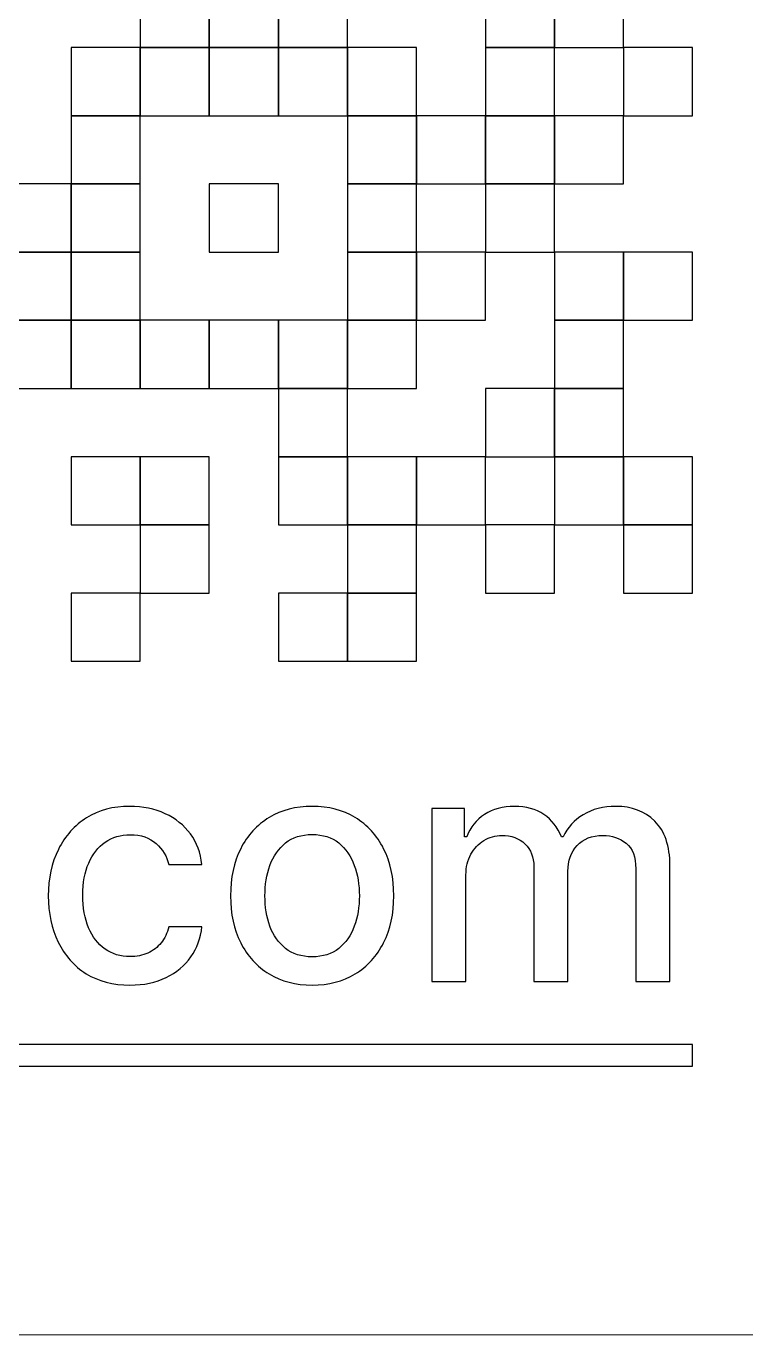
# Model space of a CAD drawing. Header units: millimetres. Extents: x -62 to 62, y -18 to 18.
# Drawn here: x -51.47 to -47.89, y -18.5 to -12 of the extents above; entities that cross this region are included whole.
import ezdxf
from ezdxf.lldxf.tags import DXFTag

# ---------------------------------------------------------------- set-up
doc = ezdxf.new("R2010")
doc.units = ezdxf.units.MM
doc.header["$MEASUREMENT"] = 0
doc.layers.add('Layer 1', color=7, linetype='Continuous')
tags = doc.linetypes.add('New Line46', pattern=[0.2, 0.1, -0.1]).pattern_tags.tags
tags[6:7] = [DXFTag(74, 4), DXFTag(75, 0), DXFTag(340, '0'), DXFTag(46, 1.0), DXFTag(50, 0.0), DXFTag(44, 0.0), DXFTag(45, 0.0)]
tags[4:5] = [DXFTag(74, 4), DXFTag(75, 0), DXFTag(340, '0'), DXFTag(46, 1.0), DXFTag(50, 0.0), DXFTag(44, 0.0), DXFTag(45, 0.0)]

msp = doc.modelspace()

# ---------------------------------------------------------------- linework, layer by layer
at = {"layer": 'Layer 1'}
for points, knots in [([(-50.9, -11.7638), (-50.9, -11.7638), (-50.5571, -11.7638), (-50.5571, -11.7638), (-50.5571, -11.7638), (-50.5571, -11.7638), (-50.5571, -12.1026), (-50.5571, -12.1026), (-50.5571, -12.1026), (-50.5571, -12.1026), (-50.9, -12.1026), (-50.9, -12.1026), (-50.9, -12.1026), (-50.9, -12.1026), (-50.9, -11.7638), (-50.9, -11.7638)], [0, 0, 0, 0, 0.2, 0.2, 0.2, 0.2, 0.4, 0.4, 0.4, 0.4, 0.6, 0.6, 0.6, 0.6, 1, 1, 1, 1]), ([(-50.5571, -11.7638), (-50.5571, -11.7638), (-50.214, -11.7638), (-50.214, -11.7638), (-50.214, -11.7638), (-50.214, -11.7638), (-50.214, -12.1026), (-50.214, -12.1026), (-50.214, -12.1026), (-50.214, -12.1026), (-50.5571, -12.1026), (-50.5571, -12.1026), (-50.5571, -12.1026), (-50.5571, -12.1026), (-50.5571, -11.7638), (-50.5571, -11.7638)], [0, 0, 0, 0, 0.2, 0.2, 0.2, 0.2, 0.4, 0.4, 0.4, 0.4, 0.6, 0.6, 0.6, 0.6, 1, 1, 1, 1]), ([(-50.214, -11.7638), (-50.214, -11.7638), (-49.8711, -11.7638), (-49.8711, -11.7638), (-49.8711, -11.7638), (-49.8711, -11.7638), (-49.8711, -12.1026), (-49.8711, -12.1026), (-49.8711, -12.1026), (-49.8711, -12.1026), (-50.214, -12.1026), (-50.214, -12.1026), (-50.214, -12.1026), (-50.214, -12.1026), (-50.214, -11.7638), (-50.214, -11.7638)], [0, 0, 0, 0, 0.2, 0.2, 0.2, 0.2, 0.4, 0.4, 0.4, 0.4, 0.6, 0.6, 0.6, 0.6, 1, 1, 1, 1]), ([(-49.185, -11.7638), (-49.185, -11.7638), (-48.842, -11.7638), (-48.842, -11.7638), (-48.842, -11.7638), (-48.842, -11.7638), (-48.842, -12.1026), (-48.842, -12.1026), (-48.842, -12.1026), (-48.842, -12.1026), (-49.185, -12.1026), (-49.185, -12.1026), (-49.185, -12.1026), (-49.185, -12.1026), (-49.185, -11.7638), (-49.185, -11.7638)], [0, 0, 0, 0, 0.2, 0.2, 0.2, 0.2, 0.4, 0.4, 0.4, 0.4, 0.6, 0.6, 0.6, 0.6, 1, 1, 1, 1]), ([(-48.842, -11.7638), (-48.842, -11.7638), (-48.499, -11.7638), (-48.499, -11.7638), (-48.499, -11.7638), (-48.499, -11.7638), (-48.499, -12.1026), (-48.499, -12.1026), (-48.499, -12.1026), (-48.499, -12.1026), (-48.842, -12.1026), (-48.842, -12.1026), (-48.842, -12.1026), (-48.842, -12.1026), (-48.842, -11.7638), (-48.842, -11.7638)], [0, 0, 0, 0, 0.2, 0.2, 0.2, 0.2, 0.4, 0.4, 0.4, 0.4, 0.6, 0.6, 0.6, 0.6, 1, 1, 1, 1]), ([(-51.2431, -12.1026), (-51.2431, -12.1026), (-50.9, -12.1026), (-50.9, -12.1026), (-50.9, -12.1026), (-50.9, -12.1026), (-50.9, -12.4415), (-50.9, -12.4415), (-50.9, -12.4415), (-50.9, -12.4415), (-51.2431, -12.4415), (-51.2431, -12.4415), (-51.2431, -12.4415), (-51.2431, -12.4415), (-51.2431, -12.1026), (-51.2431, -12.1026)], [0, 0, 0, 0, 0.2, 0.2, 0.2, 0.2, 0.4, 0.4, 0.4, 0.4, 0.6, 0.6, 0.6, 0.6, 1, 1, 1, 1]), ([(-50.9, -12.1026), (-50.9, -12.1026), (-50.5571, -12.1026), (-50.5571, -12.1026), (-50.5571, -12.1026), (-50.5571, -12.1026), (-50.5571, -12.4415), (-50.5571, -12.4415), (-50.5571, -12.4415), (-50.5571, -12.4415), (-50.9, -12.4415), (-50.9, -12.4415), (-50.9, -12.4415), (-50.9, -12.4415), (-50.9, -12.1026), (-50.9, -12.1026)], [0, 0, 0, 0, 0.2, 0.2, 0.2, 0.2, 0.4, 0.4, 0.4, 0.4, 0.6, 0.6, 0.6, 0.6, 1, 1, 1, 1]), ([(-50.5571, -12.1026), (-50.5571, -12.1026), (-50.214, -12.1026), (-50.214, -12.1026), (-50.214, -12.1026), (-50.214, -12.1026), (-50.214, -12.4415), (-50.214, -12.4415), (-50.214, -12.4415), (-50.214, -12.4415), (-50.5571, -12.4415), (-50.5571, -12.4415), (-50.5571, -12.4415), (-50.5571, -12.4415), (-50.5571, -12.1026), (-50.5571, -12.1026)], [0, 0, 0, 0, 0.2, 0.2, 0.2, 0.2, 0.4, 0.4, 0.4, 0.4, 0.6, 0.6, 0.6, 0.6, 1, 1, 1, 1]), ([(-50.214, -12.1026), (-50.214, -12.1026), (-49.8711, -12.1026), (-49.8711, -12.1026), (-49.8711, -12.1026), (-49.8711, -12.1026), (-49.8711, -12.4415), (-49.8711, -12.4415), (-49.8711, -12.4415), (-49.8711, -12.4415), (-50.214, -12.4415), (-50.214, -12.4415), (-50.214, -12.4415), (-50.214, -12.4415), (-50.214, -12.1026), (-50.214, -12.1026)], [0, 0, 0, 0, 0.2, 0.2, 0.2, 0.2, 0.4, 0.4, 0.4, 0.4, 0.6, 0.6, 0.6, 0.6, 1, 1, 1, 1]), ([(-49.8711, -12.1026), (-49.8711, -12.1026), (-49.5281, -12.1026), (-49.5281, -12.1026), (-49.5281, -12.1026), (-49.5281, -12.1026), (-49.5281, -12.4415), (-49.5281, -12.4415), (-49.5281, -12.4415), (-49.5281, -12.4415), (-49.8711, -12.4415), (-49.8711, -12.4415), (-49.8711, -12.4415), (-49.8711, -12.4415), (-49.8711, -12.1026), (-49.8711, -12.1026)], [0, 0, 0, 0, 0.2, 0.2, 0.2, 0.2, 0.4, 0.4, 0.4, 0.4, 0.6, 0.6, 0.6, 0.6, 1, 1, 1, 1]), ([(-49.185, -12.1026), (-49.185, -12.1026), (-48.842, -12.1026), (-48.842, -12.1026), (-48.842, -12.1026), (-48.842, -12.1026), (-48.842, -12.4415), (-48.842, -12.4415), (-48.842, -12.4415), (-48.842, -12.4415), (-49.185, -12.4415), (-49.185, -12.4415), (-49.185, -12.4415), (-49.185, -12.4415), (-49.185, -12.1026), (-49.185, -12.1026)], [0, 0, 0, 0, 0.2, 0.2, 0.2, 0.2, 0.4, 0.4, 0.4, 0.4, 0.6, 0.6, 0.6, 0.6, 1, 1, 1, 1]), ([(-48.499, -12.1026), (-48.499, -12.1026), (-48.156, -12.1026), (-48.156, -12.1026), (-48.156, -12.1026), (-48.156, -12.1026), (-48.156, -12.4415), (-48.156, -12.4415), (-48.156, -12.4415), (-48.156, -12.4415), (-48.499, -12.4415), (-48.499, -12.4415), (-48.499, -12.4415), (-48.499, -12.4415), (-48.499, -12.1026), (-48.499, -12.1026)], [0, 0, 0, 0, 0.2, 0.2, 0.2, 0.2, 0.4, 0.4, 0.4, 0.4, 0.6, 0.6, 0.6, 0.6, 1, 1, 1, 1]), ([(-51.2431, -12.4415), (-51.2431, -12.4415), (-50.9, -12.4415), (-50.9, -12.4415), (-50.9, -12.4415), (-50.9, -12.4415), (-50.9, -12.7803), (-50.9, -12.7803), (-50.9, -12.7803), (-50.9, -12.7803), (-51.2431, -12.7803), (-51.2431, -12.7803), (-51.2431, -12.7803), (-51.2431, -12.7803), (-51.2431, -12.4415), (-51.2431, -12.4415)], [0, 0, 0, 0, 0.2, 0.2, 0.2, 0.2, 0.4, 0.4, 0.4, 0.4, 0.6, 0.6, 0.6, 0.6, 1, 1, 1, 1]), ([(-49.8711, -12.4415), (-49.8711, -12.4415), (-49.5281, -12.4415), (-49.5281, -12.4415), (-49.5281, -12.4415), (-49.5281, -12.4415), (-49.5281, -12.7803), (-49.5281, -12.7803), (-49.5281, -12.7803), (-49.5281, -12.7803), (-49.8711, -12.7803), (-49.8711, -12.7803), (-49.8711, -12.7803), (-49.8711, -12.7803), (-49.8711, -12.4415), (-49.8711, -12.4415)], [0, 0, 0, 0, 0.2, 0.2, 0.2, 0.2, 0.4, 0.4, 0.4, 0.4, 0.6, 0.6, 0.6, 0.6, 1, 1, 1, 1]), ([(-49.5281, -12.4415), (-49.5281, -12.4415), (-49.185, -12.4415), (-49.185, -12.4415), (-49.185, -12.4415), (-49.185, -12.4415), (-49.185, -12.7803), (-49.185, -12.7803), (-49.185, -12.7803), (-49.185, -12.7803), (-49.5281, -12.7803), (-49.5281, -12.7803), (-49.5281, -12.7803), (-49.5281, -12.7803), (-49.5281, -12.4415), (-49.5281, -12.4415)], [0, 0, 0, 0, 0.2, 0.2, 0.2, 0.2, 0.4, 0.4, 0.4, 0.4, 0.6, 0.6, 0.6, 0.6, 1, 1, 1, 1]), ([(-49.185, -12.4415), (-49.185, -12.4415), (-48.842, -12.4415), (-48.842, -12.4415), (-48.842, -12.4415), (-48.842, -12.4415), (-48.842, -12.7803), (-48.842, -12.7803), (-48.842, -12.7803), (-48.842, -12.7803), (-49.185, -12.7803), (-49.185, -12.7803), (-49.185, -12.7803), (-49.185, -12.7803), (-49.185, -12.4415), (-49.185, -12.4415)], [0, 0, 0, 0, 0.2, 0.2, 0.2, 0.2, 0.4, 0.4, 0.4, 0.4, 0.6, 0.6, 0.6, 0.6, 1, 1, 1, 1]), ([(-48.842, -12.4415), (-48.842, -12.4415), (-48.499, -12.4415), (-48.499, -12.4415), (-48.499, -12.4415), (-48.499, -12.4415), (-48.499, -12.7803), (-48.499, -12.7803), (-48.499, -12.7803), (-48.499, -12.7803), (-48.842, -12.7803), (-48.842, -12.7803), (-48.842, -12.7803), (-48.842, -12.7803), (-48.842, -12.4415), (-48.842, -12.4415)], [0, 0, 0, 0, 0.2, 0.2, 0.2, 0.2, 0.4, 0.4, 0.4, 0.4, 0.6, 0.6, 0.6, 0.6, 1, 1, 1, 1]), ([(-51.5861, -12.7803), (-51.5861, -12.7803), (-51.2431, -12.7803), (-51.2431, -12.7803), (-51.2431, -12.7803), (-51.2431, -12.7803), (-51.2431, -13.1191), (-51.2431, -13.1191), (-51.2431, -13.1191), (-51.2431, -13.1191), (-51.5861, -13.1191), (-51.5861, -13.1191), (-51.5861, -13.1191), (-51.5861, -13.1191), (-51.5861, -12.7803), (-51.5861, -12.7803)], [0, 0, 0, 0, 0.2, 0.2, 0.2, 0.2, 0.4, 0.4, 0.4, 0.4, 0.6, 0.6, 0.6, 0.6, 1, 1, 1, 1]), ([(-51.2431, -12.7803), (-51.2431, -12.7803), (-50.9, -12.7803), (-50.9, -12.7803), (-50.9, -12.7803), (-50.9, -12.7803), (-50.9, -13.1191), (-50.9, -13.1191), (-50.9, -13.1191), (-50.9, -13.1191), (-51.2431, -13.1191), (-51.2431, -13.1191), (-51.2431, -13.1191), (-51.2431, -13.1191), (-51.2431, -12.7803), (-51.2431, -12.7803)], [0, 0, 0, 0, 0.2, 0.2, 0.2, 0.2, 0.4, 0.4, 0.4, 0.4, 0.6, 0.6, 0.6, 0.6, 1, 1, 1, 1]), ([(-50.5571, -12.7803), (-50.5571, -12.7803), (-50.214, -12.7803), (-50.214, -12.7803), (-50.214, -12.7803), (-50.214, -12.7803), (-50.214, -13.1191), (-50.214, -13.1191), (-50.214, -13.1191), (-50.214, -13.1191), (-50.5571, -13.1191), (-50.5571, -13.1191), (-50.5571, -13.1191), (-50.5571, -13.1191), (-50.5571, -12.7803), (-50.5571, -12.7803)], [0, 0, 0, 0, 0.2, 0.2, 0.2, 0.2, 0.4, 0.4, 0.4, 0.4, 0.6, 0.6, 0.6, 0.6, 1, 1, 1, 1]), ([(-49.8711, -12.7803), (-49.8711, -12.7803), (-49.5281, -12.7803), (-49.5281, -12.7803), (-49.5281, -12.7803), (-49.5281, -12.7803), (-49.5281, -13.1191), (-49.5281, -13.1191), (-49.5281, -13.1191), (-49.5281, -13.1191), (-49.8711, -13.1191), (-49.8711, -13.1191), (-49.8711, -13.1191), (-49.8711, -13.1191), (-49.8711, -12.7803), (-49.8711, -12.7803)], [0, 0, 0, 0, 0.2, 0.2, 0.2, 0.2, 0.4, 0.4, 0.4, 0.4, 0.6, 0.6, 0.6, 0.6, 1, 1, 1, 1]), ([(-49.185, -12.7803), (-49.185, -12.7803), (-48.842, -12.7803), (-48.842, -12.7803), (-48.842, -12.7803), (-48.842, -12.7803), (-48.842, -13.1191), (-48.842, -13.1191), (-48.842, -13.1191), (-48.842, -13.1191), (-49.185, -13.1191), (-49.185, -13.1191), (-49.185, -13.1191), (-49.185, -13.1191), (-49.185, -12.7803), (-49.185, -12.7803)], [0, 0, 0, 0, 0.2, 0.2, 0.2, 0.2, 0.4, 0.4, 0.4, 0.4, 0.6, 0.6, 0.6, 0.6, 1, 1, 1, 1]), ([(-51.5861, -13.1191), (-51.5861, -13.1191), (-51.2431, -13.1191), (-51.2431, -13.1191), (-51.2431, -13.1191), (-51.2431, -13.1191), (-51.2431, -13.458), (-51.2431, -13.458), (-51.2431, -13.458), (-51.2431, -13.458), (-51.5861, -13.458), (-51.5861, -13.458), (-51.5861, -13.458), (-51.5861, -13.458), (-51.5861, -13.1191), (-51.5861, -13.1191)], [0, 0, 0, 0, 0.2, 0.2, 0.2, 0.2, 0.4, 0.4, 0.4, 0.4, 0.6, 0.6, 0.6, 0.6, 1, 1, 1, 1]), ([(-51.2431, -13.1191), (-51.2431, -13.1191), (-50.9, -13.1191), (-50.9, -13.1191), (-50.9, -13.1191), (-50.9, -13.1191), (-50.9, -13.458), (-50.9, -13.458), (-50.9, -13.458), (-50.9, -13.458), (-51.2431, -13.458), (-51.2431, -13.458), (-51.2431, -13.458), (-51.2431, -13.458), (-51.2431, -13.1191), (-51.2431, -13.1191)], [0, 0, 0, 0, 0.2, 0.2, 0.2, 0.2, 0.4, 0.4, 0.4, 0.4, 0.6, 0.6, 0.6, 0.6, 1, 1, 1, 1]), ([(-49.8711, -13.1191), (-49.8711, -13.1191), (-49.5281, -13.1191), (-49.5281, -13.1191), (-49.5281, -13.1191), (-49.5281, -13.1191), (-49.5281, -13.458), (-49.5281, -13.458), (-49.5281, -13.458), (-49.5281, -13.458), (-49.8711, -13.458), (-49.8711, -13.458), (-49.8711, -13.458), (-49.8711, -13.458), (-49.8711, -13.1191), (-49.8711, -13.1191)], [0, 0, 0, 0, 0.2, 0.2, 0.2, 0.2, 0.4, 0.4, 0.4, 0.4, 0.6, 0.6, 0.6, 0.6, 1, 1, 1, 1]), ([(-49.5281, -13.1191), (-49.5281, -13.1191), (-49.185, -13.1191), (-49.185, -13.1191), (-49.185, -13.1191), (-49.185, -13.1191), (-49.185, -13.458), (-49.185, -13.458), (-49.185, -13.458), (-49.185, -13.458), (-49.5281, -13.458), (-49.5281, -13.458), (-49.5281, -13.458), (-49.5281, -13.458), (-49.5281, -13.1191), (-49.5281, -13.1191)], [0, 0, 0, 0, 0.2, 0.2, 0.2, 0.2, 0.4, 0.4, 0.4, 0.4, 0.6, 0.6, 0.6, 0.6, 1, 1, 1, 1]), ([(-48.842, -13.1191), (-48.842, -13.1191), (-48.499, -13.1191), (-48.499, -13.1191), (-48.499, -13.1191), (-48.499, -13.1191), (-48.499, -13.458), (-48.499, -13.458), (-48.499, -13.458), (-48.499, -13.458), (-48.842, -13.458), (-48.842, -13.458), (-48.842, -13.458), (-48.842, -13.458), (-48.842, -13.1191), (-48.842, -13.1191)], [0, 0, 0, 0, 0.2, 0.2, 0.2, 0.2, 0.4, 0.4, 0.4, 0.4, 0.6, 0.6, 0.6, 0.6, 1, 1, 1, 1]), ([(-48.499, -13.1191), (-48.499, -13.1191), (-48.156, -13.1191), (-48.156, -13.1191), (-48.156, -13.1191), (-48.156, -13.1191), (-48.156, -13.458), (-48.156, -13.458), (-48.156, -13.458), (-48.156, -13.458), (-48.499, -13.458), (-48.499, -13.458), (-48.499, -13.458), (-48.499, -13.458), (-48.499, -13.1191), (-48.499, -13.1191)], [0, 0, 0, 0, 0.2, 0.2, 0.2, 0.2, 0.4, 0.4, 0.4, 0.4, 0.6, 0.6, 0.6, 0.6, 1, 1, 1, 1]), ([(-51.5861, -13.458), (-51.5861, -13.458), (-51.2431, -13.458), (-51.2431, -13.458), (-51.2431, -13.458), (-51.2431, -13.458), (-51.2431, -13.7968), (-51.2431, -13.7968), (-51.2431, -13.7968), (-51.2431, -13.7968), (-51.5861, -13.7968), (-51.5861, -13.7968), (-51.5861, -13.7968), (-51.5861, -13.7968), (-51.5861, -13.458), (-51.5861, -13.458)], [0, 0, 0, 0, 0.2, 0.2, 0.2, 0.2, 0.4, 0.4, 0.4, 0.4, 0.6, 0.6, 0.6, 0.6, 1, 1, 1, 1]), ([(-51.2431, -13.458), (-51.2431, -13.458), (-50.9, -13.458), (-50.9, -13.458), (-50.9, -13.458), (-50.9, -13.458), (-50.9, -13.7968), (-50.9, -13.7968), (-50.9, -13.7968), (-50.9, -13.7968), (-51.2431, -13.7968), (-51.2431, -13.7968), (-51.2431, -13.7968), (-51.2431, -13.7968), (-51.2431, -13.458), (-51.2431, -13.458)], [0, 0, 0, 0, 0.2, 0.2, 0.2, 0.2, 0.4, 0.4, 0.4, 0.4, 0.6, 0.6, 0.6, 0.6, 1, 1, 1, 1]), ([(-50.9, -13.458), (-50.9, -13.458), (-50.5571, -13.458), (-50.5571, -13.458), (-50.5571, -13.458), (-50.5571, -13.458), (-50.5571, -13.7968), (-50.5571, -13.7968), (-50.5571, -13.7968), (-50.5571, -13.7968), (-50.9, -13.7968), (-50.9, -13.7968), (-50.9, -13.7968), (-50.9, -13.7968), (-50.9, -13.458), (-50.9, -13.458)], [0, 0, 0, 0, 0.2, 0.2, 0.2, 0.2, 0.4, 0.4, 0.4, 0.4, 0.6, 0.6, 0.6, 0.6, 1, 1, 1, 1]), ([(-50.5571, -13.458), (-50.5571, -13.458), (-50.214, -13.458), (-50.214, -13.458), (-50.214, -13.458), (-50.214, -13.458), (-50.214, -13.7968), (-50.214, -13.7968), (-50.214, -13.7968), (-50.214, -13.7968), (-50.5571, -13.7968), (-50.5571, -13.7968), (-50.5571, -13.7968), (-50.5571, -13.7968), (-50.5571, -13.458), (-50.5571, -13.458)], [0, 0, 0, 0, 0.2, 0.2, 0.2, 0.2, 0.4, 0.4, 0.4, 0.4, 0.6, 0.6, 0.6, 0.6, 1, 1, 1, 1]), ([(-50.214, -13.458), (-50.214, -13.458), (-49.8711, -13.458), (-49.8711, -13.458), (-49.8711, -13.458), (-49.8711, -13.458), (-49.8711, -13.7968), (-49.8711, -13.7968), (-49.8711, -13.7968), (-49.8711, -13.7968), (-50.214, -13.7968), (-50.214, -13.7968), (-50.214, -13.7968), (-50.214, -13.7968), (-50.214, -13.458), (-50.214, -13.458)], [0, 0, 0, 0, 0.2, 0.2, 0.2, 0.2, 0.4, 0.4, 0.4, 0.4, 0.6, 0.6, 0.6, 0.6, 1, 1, 1, 1]), ([(-49.8711, -13.458), (-49.8711, -13.458), (-49.5281, -13.458), (-49.5281, -13.458), (-49.5281, -13.458), (-49.5281, -13.458), (-49.5281, -13.7968), (-49.5281, -13.7968), (-49.5281, -13.7968), (-49.5281, -13.7968), (-49.8711, -13.7968), (-49.8711, -13.7968), (-49.8711, -13.7968), (-49.8711, -13.7968), (-49.8711, -13.458), (-49.8711, -13.458)], [0, 0, 0, 0, 0.2, 0.2, 0.2, 0.2, 0.4, 0.4, 0.4, 0.4, 0.6, 0.6, 0.6, 0.6, 1, 1, 1, 1]), ([(-48.842, -13.458), (-48.842, -13.458), (-48.499, -13.458), (-48.499, -13.458), (-48.499, -13.458), (-48.499, -13.458), (-48.499, -13.7968), (-48.499, -13.7968), (-48.499, -13.7968), (-48.499, -13.7968), (-48.842, -13.7968), (-48.842, -13.7968), (-48.842, -13.7968), (-48.842, -13.7968), (-48.842, -13.458), (-48.842, -13.458)], [0, 0, 0, 0, 0.2, 0.2, 0.2, 0.2, 0.4, 0.4, 0.4, 0.4, 0.6, 0.6, 0.6, 0.6, 1, 1, 1, 1]), ([(-50.214, -13.7968), (-50.214, -13.7968), (-49.8711, -13.7968), (-49.8711, -13.7968), (-49.8711, -13.7968), (-49.8711, -13.7968), (-49.8711, -14.1357), (-49.8711, -14.1357), (-49.8711, -14.1357), (-49.8711, -14.1357), (-50.214, -14.1357), (-50.214, -14.1357), (-50.214, -14.1357), (-50.214, -14.1357), (-50.214, -13.7968), (-50.214, -13.7968)], [0, 0, 0, 0, 0.2, 0.2, 0.2, 0.2, 0.4, 0.4, 0.4, 0.4, 0.6, 0.6, 0.6, 0.6, 1, 1, 1, 1]), ([(-49.185, -13.7968), (-49.185, -13.7968), (-48.842, -13.7968), (-48.842, -13.7968), (-48.842, -13.7968), (-48.842, -13.7968), (-48.842, -14.1357), (-48.842, -14.1357), (-48.842, -14.1357), (-48.842, -14.1357), (-49.185, -14.1357), (-49.185, -14.1357), (-49.185, -14.1357), (-49.185, -14.1357), (-49.185, -13.7968), (-49.185, -13.7968)], [0, 0, 0, 0, 0.2, 0.2, 0.2, 0.2, 0.4, 0.4, 0.4, 0.4, 0.6, 0.6, 0.6, 0.6, 1, 1, 1, 1]), ([(-48.842, -13.7968), (-48.842, -13.7968), (-48.499, -13.7968), (-48.499, -13.7968), (-48.499, -13.7968), (-48.499, -13.7968), (-48.499, -14.1357), (-48.499, -14.1357), (-48.499, -14.1357), (-48.499, -14.1357), (-48.842, -14.1357), (-48.842, -14.1357), (-48.842, -14.1357), (-48.842, -14.1357), (-48.842, -13.7968), (-48.842, -13.7968)], [0, 0, 0, 0, 0.2, 0.2, 0.2, 0.2, 0.4, 0.4, 0.4, 0.4, 0.6, 0.6, 0.6, 0.6, 1, 1, 1, 1]), ([(-51.2431, -14.1357), (-51.2431, -14.1357), (-50.9, -14.1357), (-50.9, -14.1357), (-50.9, -14.1357), (-50.9, -14.1357), (-50.9, -14.4745), (-50.9, -14.4745), (-50.9, -14.4745), (-50.9, -14.4745), (-51.2431, -14.4745), (-51.2431, -14.4745), (-51.2431, -14.4745), (-51.2431, -14.4745), (-51.2431, -14.1357), (-51.2431, -14.1357)], [0, 0, 0, 0, 0.2, 0.2, 0.2, 0.2, 0.4, 0.4, 0.4, 0.4, 0.6, 0.6, 0.6, 0.6, 1, 1, 1, 1]), ([(-50.9, -14.1357), (-50.9, -14.1357), (-50.5571, -14.1357), (-50.5571, -14.1357), (-50.5571, -14.1357), (-50.5571, -14.1357), (-50.5571, -14.4745), (-50.5571, -14.4745), (-50.5571, -14.4745), (-50.5571, -14.4745), (-50.9, -14.4745), (-50.9, -14.4745), (-50.9, -14.4745), (-50.9, -14.4745), (-50.9, -14.1357), (-50.9, -14.1357)], [0, 0, 0, 0, 0.2, 0.2, 0.2, 0.2, 0.4, 0.4, 0.4, 0.4, 0.6, 0.6, 0.6, 0.6, 1, 1, 1, 1]), ([(-50.214, -14.1357), (-50.214, -14.1357), (-49.8711, -14.1357), (-49.8711, -14.1357), (-49.8711, -14.1357), (-49.8711, -14.1357), (-49.8711, -14.4745), (-49.8711, -14.4745), (-49.8711, -14.4745), (-49.8711, -14.4745), (-50.214, -14.4745), (-50.214, -14.4745), (-50.214, -14.4745), (-50.214, -14.4745), (-50.214, -14.1357), (-50.214, -14.1357)], [0, 0, 0, 0, 0.2, 0.2, 0.2, 0.2, 0.4, 0.4, 0.4, 0.4, 0.6, 0.6, 0.6, 0.6, 1, 1, 1, 1]), ([(-49.8711, -14.1357), (-49.8711, -14.1357), (-49.5281, -14.1357), (-49.5281, -14.1357), (-49.5281, -14.1357), (-49.5281, -14.1357), (-49.5281, -14.4745), (-49.5281, -14.4745), (-49.5281, -14.4745), (-49.5281, -14.4745), (-49.8711, -14.4745), (-49.8711, -14.4745), (-49.8711, -14.4745), (-49.8711, -14.4745), (-49.8711, -14.1357), (-49.8711, -14.1357)], [0, 0, 0, 0, 0.2, 0.2, 0.2, 0.2, 0.4, 0.4, 0.4, 0.4, 0.6, 0.6, 0.6, 0.6, 1, 1, 1, 1]), ([(-49.5281, -14.1357), (-49.5281, -14.1357), (-49.185, -14.1357), (-49.185, -14.1357), (-49.185, -14.1357), (-49.185, -14.1357), (-49.185, -14.4745), (-49.185, -14.4745), (-49.185, -14.4745), (-49.185, -14.4745), (-49.5281, -14.4745), (-49.5281, -14.4745), (-49.5281, -14.4745), (-49.5281, -14.4745), (-49.5281, -14.1357), (-49.5281, -14.1357)], [0, 0, 0, 0, 0.2, 0.2, 0.2, 0.2, 0.4, 0.4, 0.4, 0.4, 0.6, 0.6, 0.6, 0.6, 1, 1, 1, 1]), ([(-48.842, -14.1357), (-48.842, -14.1357), (-48.499, -14.1357), (-48.499, -14.1357), (-48.499, -14.1357), (-48.499, -14.1357), (-48.499, -14.4745), (-48.499, -14.4745), (-48.499, -14.4745), (-48.499, -14.4745), (-48.842, -14.4745), (-48.842, -14.4745), (-48.842, -14.4745), (-48.842, -14.4745), (-48.842, -14.1357), (-48.842, -14.1357)], [0, 0, 0, 0, 0.2, 0.2, 0.2, 0.2, 0.4, 0.4, 0.4, 0.4, 0.6, 0.6, 0.6, 0.6, 1, 1, 1, 1]), ([(-48.499, -14.1357), (-48.499, -14.1357), (-48.156, -14.1357), (-48.156, -14.1357), (-48.156, -14.1357), (-48.156, -14.1357), (-48.156, -14.4745), (-48.156, -14.4745), (-48.156, -14.4745), (-48.156, -14.4745), (-48.499, -14.4745), (-48.499, -14.4745), (-48.499, -14.4745), (-48.499, -14.4745), (-48.499, -14.1357), (-48.499, -14.1357)], [0, 0, 0, 0, 0.2, 0.2, 0.2, 0.2, 0.4, 0.4, 0.4, 0.4, 0.6, 0.6, 0.6, 0.6, 1, 1, 1, 1]), ([(-50.9, -14.4745), (-50.9, -14.4745), (-50.5571, -14.4745), (-50.5571, -14.4745), (-50.5571, -14.4745), (-50.5571, -14.4745), (-50.5571, -14.8134), (-50.5571, -14.8134), (-50.5571, -14.8134), (-50.5571, -14.8134), (-50.9, -14.8134), (-50.9, -14.8134), (-50.9, -14.8134), (-50.9, -14.8134), (-50.9, -14.4745), (-50.9, -14.4745)], [0, 0, 0, 0, 0.2, 0.2, 0.2, 0.2, 0.4, 0.4, 0.4, 0.4, 0.6, 0.6, 0.6, 0.6, 1, 1, 1, 1]), ([(-49.8711, -14.4745), (-49.8711, -14.4745), (-49.5281, -14.4745), (-49.5281, -14.4745), (-49.5281, -14.4745), (-49.5281, -14.4745), (-49.5281, -14.8134), (-49.5281, -14.8134), (-49.5281, -14.8134), (-49.5281, -14.8134), (-49.8711, -14.8134), (-49.8711, -14.8134), (-49.8711, -14.8134), (-49.8711, -14.8134), (-49.8711, -14.4745), (-49.8711, -14.4745)], [0, 0, 0, 0, 0.2, 0.2, 0.2, 0.2, 0.4, 0.4, 0.4, 0.4, 0.6, 0.6, 0.6, 0.6, 1, 1, 1, 1]), ([(-49.185, -14.4745), (-49.185, -14.4745), (-48.842, -14.4745), (-48.842, -14.4745), (-48.842, -14.4745), (-48.842, -14.4745), (-48.842, -14.8134), (-48.842, -14.8134), (-48.842, -14.8134), (-48.842, -14.8134), (-49.185, -14.8134), (-49.185, -14.8134), (-49.185, -14.8134), (-49.185, -14.8134), (-49.185, -14.4745), (-49.185, -14.4745)], [0, 0, 0, 0, 0.2, 0.2, 0.2, 0.2, 0.4, 0.4, 0.4, 0.4, 0.6, 0.6, 0.6, 0.6, 1, 1, 1, 1]), ([(-48.499, -14.4745), (-48.499, -14.4745), (-48.156, -14.4745), (-48.156, -14.4745), (-48.156, -14.4745), (-48.156, -14.4745), (-48.156, -14.8134), (-48.156, -14.8134), (-48.156, -14.8134), (-48.156, -14.8134), (-48.499, -14.8134), (-48.499, -14.8134), (-48.499, -14.8134), (-48.499, -14.8134), (-48.499, -14.4745), (-48.499, -14.4745)], [0, 0, 0, 0, 0.2, 0.2, 0.2, 0.2, 0.4, 0.4, 0.4, 0.4, 0.6, 0.6, 0.6, 0.6, 1, 1, 1, 1]), ([(-51.2431, -14.8134), (-51.2431, -14.8134), (-50.9, -14.8134), (-50.9, -14.8134), (-50.9, -14.8134), (-50.9, -14.8134), (-50.9, -15.1523), (-50.9, -15.1523), (-50.9, -15.1523), (-50.9, -15.1523), (-51.2431, -15.1523), (-51.2431, -15.1523), (-51.2431, -15.1523), (-51.2431, -15.1523), (-51.2431, -14.8134), (-51.2431, -14.8134)], [0, 0, 0, 0, 0.2, 0.2, 0.2, 0.2, 0.4, 0.4, 0.4, 0.4, 0.6, 0.6, 0.6, 0.6, 1, 1, 1, 1]), ([(-50.214, -14.8134), (-50.214, -14.8134), (-49.8711, -14.8134), (-49.8711, -14.8134), (-49.8711, -14.8134), (-49.8711, -14.8134), (-49.8711, -15.1523), (-49.8711, -15.1523), (-49.8711, -15.1523), (-49.8711, -15.1523), (-50.214, -15.1523), (-50.214, -15.1523), (-50.214, -15.1523), (-50.214, -15.1523), (-50.214, -14.8134), (-50.214, -14.8134)], [0, 0, 0, 0, 0.2, 0.2, 0.2, 0.2, 0.4, 0.4, 0.4, 0.4, 0.6, 0.6, 0.6, 0.6, 1, 1, 1, 1]), ([(-49.8711, -14.8134), (-49.8711, -14.8134), (-49.5281, -14.8134), (-49.5281, -14.8134), (-49.5281, -14.8134), (-49.5281, -14.8134), (-49.5281, -15.1523), (-49.5281, -15.1523), (-49.5281, -15.1523), (-49.5281, -15.1523), (-49.8711, -15.1523), (-49.8711, -15.1523), (-49.8711, -15.1523), (-49.8711, -15.1523), (-49.8711, -14.8134), (-49.8711, -14.8134)], [0, 0, 0, 0, 0.2, 0.2, 0.2, 0.2, 0.4, 0.4, 0.4, 0.4, 0.6, 0.6, 0.6, 0.6, 1, 1, 1, 1]), ([(-50.9512, -16.7616), (-51.0354, -16.7616), (-51.108, -16.7427), (-51.1687, -16.7051), (-51.1687, -16.7051), (-51.2292, -16.667), (-51.2755, -16.6146), (-51.308, -16.5478), (-51.308, -16.5478), (-51.3405, -16.4811), (-51.3568, -16.4046), (-51.3568, -16.3184), (-51.3568, -16.3184), (-51.3568, -16.2311), (-51.3402, -16.1542), (-51.3069, -16.0873), (-51.3069, -16.0873), (-51.2736, -16.0201), (-51.2268, -15.9677), (-51.1664, -15.9301), (-51.1664, -15.9301), (-51.106, -15.8923), (-51.0348, -15.8736), (-50.9529, -15.8736), (-50.9529, -15.8736), (-50.8868, -15.8736), (-50.8279, -15.8857), (-50.7762, -15.9099), (-50.7762, -15.9099), (-50.7244, -15.9339), (-50.6827, -15.9674), (-50.6509, -16.0107), (-50.6509, -16.0107), (-50.6189, -16.0539), (-50.5998, -16.1045), (-50.5938, -16.1623), (-50.5938, -16.1623), (-50.5938, -16.1623), (-50.7586, -16.1623), (-50.7586, -16.1623), (-50.7586, -16.1623), (-50.7676, -16.1221), (-50.7884, -16.0873), (-50.8209, -16.0583), (-50.8209, -16.0583), (-50.8531, -16.0292), (-50.896, -16.0146), (-50.9501, -16.0146), (-50.9501, -16.0146), (-50.9972, -16.0146), (-51.0386, -16.0268), (-51.0741, -16.0515), (-51.0741, -16.0515), (-51.1092, -16.0758), (-51.1366, -16.1105), (-51.1563, -16.1556), (-51.1563, -16.1556), (-51.1759, -16.2004), (-51.1857, -16.2533), (-51.1857, -16.3145), (-51.1857, -16.3145), (-51.1857, -16.3772), (-51.1761, -16.4312), (-51.1568, -16.4768), (-51.1568, -16.4768), (-51.1376, -16.5223), (-51.1104, -16.5575), (-51.0752, -16.5825), (-51.0752, -16.5825), (-51.0397, -16.6075), (-50.998, -16.62), (-50.9501, -16.62), (-50.9501, -16.62), (-50.9179, -16.62), (-50.8889, -16.6143), (-50.8627, -16.6027), (-50.8627, -16.6027), (-50.8364, -16.5908), (-50.8143, -16.5738), (-50.7966, -16.5518), (-50.7966, -16.5518), (-50.7784, -16.5297), (-50.7657, -16.5032), (-50.7586, -16.4723), (-50.7586, -16.4723), (-50.7586, -16.4723), (-50.5938, -16.4723), (-50.5938, -16.4723), (-50.5938, -16.4723), (-50.5998, -16.528), (-50.6181, -16.5775), (-50.6488, -16.6212), (-50.6488, -16.6212), (-50.6793, -16.6649), (-50.7203, -16.6991), (-50.7716, -16.7241), (-50.7716, -16.7241), (-50.8226, -16.7491), (-50.8825, -16.7616), (-50.9512, -16.7616)], [0, 0, 0, 0, 0.038462, 0.038462, 0.038462, 0.038462, 0.076923, 0.076923, 0.076923, 0.076923, 0.115385, 0.115385, 0.115385, 0.115385, 0.153846, 0.153846, 0.153846, 0.153846, 0.192308, 0.192308, 0.192308, 0.192308, 0.230769, 0.230769, 0.230769, 0.230769, 0.269231, 0.269231, 0.269231, 0.269231, 0.307692, 0.307692, 0.307692, 0.307692, 0.346154, 0.346154, 0.346154, 0.346154, 0.384615, 0.384615, 0.384615, 0.384615, 0.423077, 0.423077, 0.423077, 0.423077, 0.461538, 0.461538, 0.461538, 0.461538, 0.5, 0.5, 0.5, 0.5, 0.538462, 0.538462, 0.538462, 0.538462, 0.576923, 0.576923, 0.576923, 0.576923, 0.615385, 0.615385, 0.615385, 0.615385, 0.653846, 0.653846, 0.653846, 0.653846, 0.692308, 0.692308, 0.692308, 0.692308, 0.730769, 0.730769, 0.730769, 0.730769, 0.769231, 0.769231, 0.769231, 0.769231, 0.807692, 0.807692, 0.807692, 0.807692, 0.846154, 0.846154, 0.846154, 0.846154, 0.884615, 0.884615, 0.884615, 0.884615, 0.923077, 0.923077, 0.923077, 0.923077, 1, 1, 1, 1]), ([(-50.0461, -16.7616), (-50.1276, -16.7616), (-50.1989, -16.7432), (-50.2597, -16.7063), (-50.2597, -16.7063), (-50.3205, -16.6693), (-50.3677, -16.6176), (-50.4012, -16.5512), (-50.4012, -16.5512), (-50.4349, -16.4848), (-50.4517, -16.4073), (-50.4517, -16.3184), (-50.4517, -16.3184), (-50.4517, -16.2293), (-50.4349, -16.1513), (-50.4012, -16.0845), (-50.4012, -16.0845), (-50.3677, -16.0177), (-50.3205, -15.9659), (-50.2597, -15.929), (-50.2597, -15.929), (-50.1989, -15.892), (-50.1276, -15.8736), (-50.0461, -15.8736), (-50.0461, -15.8736), (-49.9645, -15.8736), (-49.8933, -15.892), (-49.8325, -15.929), (-49.8325, -15.929), (-49.7717, -15.9659), (-49.7246, -16.0177), (-49.6909, -16.0845), (-49.6909, -16.0845), (-49.6573, -16.1513), (-49.6405, -16.2293), (-49.6405, -16.3184), (-49.6405, -16.3184), (-49.6405, -16.4073), (-49.6573, -16.4848), (-49.6909, -16.5512), (-49.6909, -16.5512), (-49.7246, -16.6176), (-49.7717, -16.6693), (-49.8325, -16.7063), (-49.8325, -16.7063), (-49.8933, -16.7432), (-49.9645, -16.7616), (-50.0461, -16.7616)], [0, 0, 0, 0, 0.076923, 0.076923, 0.076923, 0.076923, 0.153846, 0.153846, 0.153846, 0.153846, 0.230769, 0.230769, 0.230769, 0.230769, 0.307692, 0.307692, 0.307692, 0.307692, 0.384615, 0.384615, 0.384615, 0.384615, 0.461538, 0.461538, 0.461538, 0.461538, 0.538462, 0.538462, 0.538462, 0.538462, 0.615385, 0.615385, 0.615385, 0.615385, 0.692308, 0.692308, 0.692308, 0.692308, 0.769231, 0.769231, 0.769231, 0.769231, 0.846154, 0.846154, 0.846154, 0.846154, 1, 1, 1, 1]), ([(-49.4515, -16.7442), (-49.4515, -16.7442), (-49.4515, -15.8847), (-49.4515, -15.8847), (-49.4515, -15.8847), (-49.4515, -15.8847), (-49.2889, -15.8847), (-49.2889, -15.8847), (-49.2889, -15.8847), (-49.2889, -15.8847), (-49.2889, -16.0247), (-49.2889, -16.0247), (-49.2889, -16.0247), (-49.2889, -16.0247), (-49.2782, -16.0247), (-49.2782, -16.0247), (-49.2782, -16.0247), (-49.26, -15.9772), (-49.2303, -15.9403), (-49.1892, -15.9138), (-49.1892, -15.9138), (-49.1481, -15.887), (-49.0988, -15.8736), (-49.0413, -15.8736), (-49.0413, -15.8736), (-48.9832, -15.8736), (-48.9346, -15.887), (-48.8952, -15.9138), (-48.8952, -15.9138), (-48.8556, -15.9407), (-48.8263, -15.9776), (-48.8074, -16.0247), (-48.8074, -16.0247), (-48.8074, -16.0247), (-48.7984, -16.0247), (-48.7984, -16.0247), (-48.7984, -16.0247), (-48.7775, -15.9787), (-48.7445, -15.9422), (-48.6992, -15.915), (-48.6992, -15.915), (-48.6539, -15.8873), (-48.5999, -15.8736), (-48.5372, -15.8736), (-48.5372, -15.8736), (-48.4582, -15.8736), (-48.3939, -15.898), (-48.3441, -15.9468), (-48.3441, -15.9468), (-48.2939, -15.9957), (-48.2687, -16.0694), (-48.2687, -16.1679), (-48.2687, -16.1679), (-48.2687, -16.1679), (-48.2687, -16.7442), (-48.2687, -16.7442), (-48.2687, -16.7442), (-48.2687, -16.7442), (-48.4381, -16.7442), (-48.4381, -16.7442), (-48.4381, -16.7442), (-48.4381, -16.7442), (-48.4381, -16.1836), (-48.4381, -16.1836), (-48.4381, -16.1836), (-48.4381, -16.1253), (-48.4541, -16.0833), (-48.4862, -16.0571), (-48.4862, -16.0571), (-48.5183, -16.0309), (-48.5566, -16.0179), (-48.6013, -16.0179), (-48.6013, -16.0179), (-48.6564, -16.0179), (-48.6992, -16.0347), (-48.7298, -16.0682), (-48.7298, -16.0682), (-48.7603, -16.1015), (-48.7757, -16.1442), (-48.7757, -16.1964), (-48.7757, -16.1964), (-48.7757, -16.1964), (-48.7757, -16.7442), (-48.7757, -16.7442), (-48.7757, -16.7442), (-48.7757, -16.7442), (-48.9445, -16.7442), (-48.9445, -16.7442), (-48.9445, -16.7442), (-48.9445, -16.7442), (-48.9445, -16.173), (-48.9445, -16.173), (-48.9445, -16.173), (-48.9445, -16.1263), (-48.9593, -16.0888), (-48.9887, -16.0604), (-48.9887, -16.0604), (-49.0181, -16.0321), (-49.0565, -16.0179), (-49.1037, -16.0179), (-49.1037, -16.0179), (-49.1358, -16.0179), (-49.1654, -16.0263), (-49.1927, -16.0432), (-49.1927, -16.0432), (-49.2194, -16.0595), (-49.2411, -16.0825), (-49.2578, -16.1119), (-49.2578, -16.1119), (-49.274, -16.1414), (-49.2821, -16.1756), (-49.2821, -16.2144), (-49.2821, -16.2144), (-49.2821, -16.2144), (-49.2821, -16.7442), (-49.2821, -16.7442), (-49.2821, -16.7442), (-49.2821, -16.7442), (-49.4515, -16.7442), (-49.4515, -16.7442)], [0, 0, 0, 0, 0.032258, 0.032258, 0.032258, 0.032258, 0.064516, 0.064516, 0.064516, 0.064516, 0.096774, 0.096774, 0.096774, 0.096774, 0.129032, 0.129032, 0.129032, 0.129032, 0.16129, 0.16129, 0.16129, 0.16129, 0.193548, 0.193548, 0.193548, 0.193548, 0.225806, 0.225806, 0.225806, 0.225806, 0.258065, 0.258065, 0.258065, 0.258065, 0.290323, 0.290323, 0.290323, 0.290323, 0.322581, 0.322581, 0.322581, 0.322581, 0.354839, 0.354839, 0.354839, 0.354839, 0.387097, 0.387097, 0.387097, 0.387097, 0.419355, 0.419355, 0.419355, 0.419355, 0.451613, 0.451613, 0.451613, 0.451613, 0.483871, 0.483871, 0.483871, 0.483871, 0.516129, 0.516129, 0.516129, 0.516129, 0.548387, 0.548387, 0.548387, 0.548387, 0.580645, 0.580645, 0.580645, 0.580645, 0.612903, 0.612903, 0.612903, 0.612903, 0.645161, 0.645161, 0.645161, 0.645161, 0.677419, 0.677419, 0.677419, 0.677419, 0.709677, 0.709677, 0.709677, 0.709677, 0.741935, 0.741935, 0.741935, 0.741935, 0.774194, 0.774194, 0.774194, 0.774194, 0.806452, 0.806452, 0.806452, 0.806452, 0.83871, 0.83871, 0.83871, 0.83871, 0.870968, 0.870968, 0.870968, 0.870968, 0.903226, 0.903226, 0.903226, 0.903226, 0.935484, 0.935484, 0.935484, 0.935484, 1, 1, 1, 1]), ([(-50.0455, -16.6212), (-49.9927, -16.6212), (-49.9489, -16.6074), (-49.9141, -16.5798), (-49.9141, -16.5798), (-49.8794, -16.5521), (-49.8538, -16.5154), (-49.8372, -16.4696), (-49.8372, -16.4696), (-49.8201, -16.4237), (-49.8116, -16.3731), (-49.8116, -16.3179), (-49.8116, -16.3179), (-49.8116, -16.263), (-49.8201, -16.2127), (-49.8372, -16.1668), (-49.8372, -16.1668), (-49.8538, -16.1205), (-49.8794, -16.0834), (-49.9141, -16.0554), (-49.9141, -16.0554), (-49.9489, -16.0274), (-49.9927, -16.0134), (-50.0455, -16.0134), (-50.0455, -16.0134), (-50.0988, -16.0134), (-50.1431, -16.0274), (-50.1781, -16.0554), (-50.1781, -16.0554), (-50.2129, -16.0834), (-50.2386, -16.1205), (-50.2557, -16.1668), (-50.2557, -16.1668), (-50.2724, -16.2127), (-50.2807, -16.263), (-50.2807, -16.3179), (-50.2807, -16.3179), (-50.2807, -16.3731), (-50.2724, -16.4237), (-50.2557, -16.4696), (-50.2557, -16.4696), (-50.2386, -16.5154), (-50.2129, -16.5521), (-50.1781, -16.5798), (-50.1781, -16.5798), (-50.1431, -16.6074), (-50.0988, -16.6212), (-50.0455, -16.6212)], [0, 0, 0, 0, 0.076923, 0.076923, 0.076923, 0.076923, 0.153846, 0.153846, 0.153846, 0.153846, 0.230769, 0.230769, 0.230769, 0.230769, 0.307692, 0.307692, 0.307692, 0.307692, 0.384615, 0.384615, 0.384615, 0.384615, 0.461538, 0.461538, 0.461538, 0.461538, 0.538462, 0.538462, 0.538462, 0.538462, 0.615385, 0.615385, 0.615385, 0.615385, 0.692308, 0.692308, 0.692308, 0.692308, 0.769231, 0.769231, 0.769231, 0.769231, 0.846154, 0.846154, 0.846154, 0.846154, 1, 1, 1, 1]), ([(-58.0973, -17.0576), (-58.0973, -17.0576), (-48.156, -17.0576), (-48.156, -17.0576), (-48.156, -17.0576), (-48.156, -17.0576), (-48.156, -17.1651), (-48.156, -17.1651), (-48.156, -17.1651), (-48.156, -17.1651), (-58.0973, -17.1651), (-58.0973, -17.1651), (-58.0973, -17.1651), (-58.0973, -17.1651), (-58.0973, -17.0576), (-58.0973, -17.0576)], [0, 0, 0, 0, 0.2, 0.2, 0.2, 0.2, 0.4, 0.4, 0.4, 0.4, 0.6, 0.6, 0.6, 0.6, 1, 1, 1, 1])]:
    msp.add_open_spline(points, degree=3, knots=knots, dxfattribs=at)
at = {"layer": 'Layer 1', "color": 1, "linetype": 'New Line46', "lineweight": 5}
msp.add_open_spline([(-60.2321, -18.4998), (-60.2321, -18.4998), (60.2285, -18.4998), (60.2285, -18.4998)], degree=3, dxfattribs=at)

doc.saveas('drawing.dxf')
